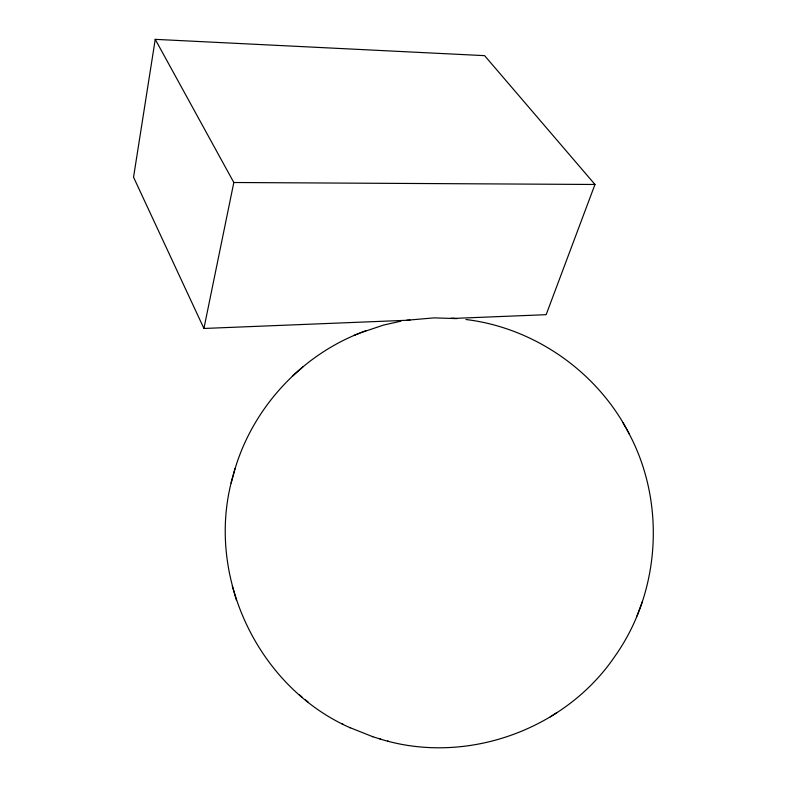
<?xml version="1.0" encoding="UTF-8"?>
<svg xmlns="http://www.w3.org/2000/svg" width="787" height="787" viewBox="0 0 787 787"><rect width="100%" height="100%" fill="white"/><g stroke="black" fill="none" stroke-linecap="round" stroke-linejoin="round"><path stroke-width="1.18" d="M452.928 318.44L546.148 314.682L594.972 184.473L484.605 55.651L155.236 39.35L133.544 177.203L203.922 328.464L409.997 320.161M232.913 476.302C204.6 574.048 257.015 686.815 350.284 727.808M203.922 328.464L233.818 182.505L155.236 39.35M233.198 475.328C249.971 411.611 298.312 357.229 359.649 333.147M231.103 483.031L234.998 468.639M379.964 738.973C465.589 765.623 565.145 730.188 615.168 655.905C661.483 590.368 666.058 498.624 626.422 428.846M636.978 616.014L642.29 601.858M302.916 366.811L292.4 376.137M550.27 716.927L556.625 712.776M360.623 332.783L383.485 325.1L400.849 321.185M354.052 335.39L365.994 330.629M406.613 320.26L434.149 317.869L457.04 318.617M233.818 182.505L594.972 184.473M451.207 318.155L454.975 318.479M465.953 319.512C534.914 327.884 597.933 372.32 629.393 434.208M349.546 727.463L372.772 736.711M387.598 741.039L388.748 741.374M372.399 736.602L380.731 739.2M342.089 723.824L343.181 724.335M299.198 694.655L301.903 696.889M305.533 699.899L307.963 701.906M623.038 422.776L625.881 427.921M232.313 586.158L234.29 592.827M234.467 593.516L236.405 600.048"/></g></svg>
